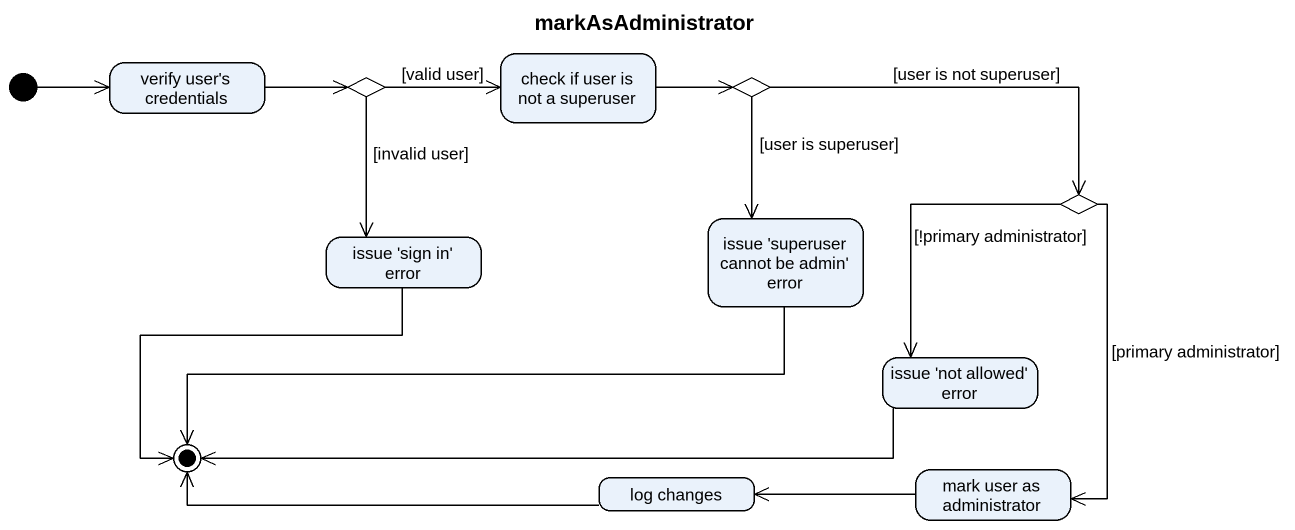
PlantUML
@startuml
title markAsAdministrator
hide empty description
state "verify user's credentials" as verify_user_s_credentials
state "check if user is not a superuser" as check_if_user_is_not_a
state choice1 <<choice>>
state choice2 <<choice>>
state choice3 <<choice>>
state "issue 'sign in' error" as issue_sign_in_error
state "issue 'superuser cannot be admin' error" as issue_superuser_cannot_be
state "issue 'not allowed' error" as issue_not_allowed_error
state "log changes" as log_changes
state "mark user as administrator" as mark_user_as_administrator
[*] -right-> verify_user_s_credentials
verify_user_s_credentials -right-> choice1
check_if_user_is_not_a -right-> choice2
choice1 -right-> check_if_user_is_not_a : [valid user]
choice1 --> issue_sign_in_error : [invalid user]
choice2 -right-> choice3 : [user is not superuser]
choice2 --> issue_superuser_cannot_be : [user is superuser]
choice3 --> issue_not_allowed_error : [!primary administrator]
choice3 --> mark_user_as_administrator : [primary administrator]
mark_user_as_administrator -left-> log_changes
issue_sign_in_error --> [*]
issue_superuser_cannot_be -left-> [*]
issue_not_allowed_error -left-> [*]
log_changes -left-> [*]
@enduml
